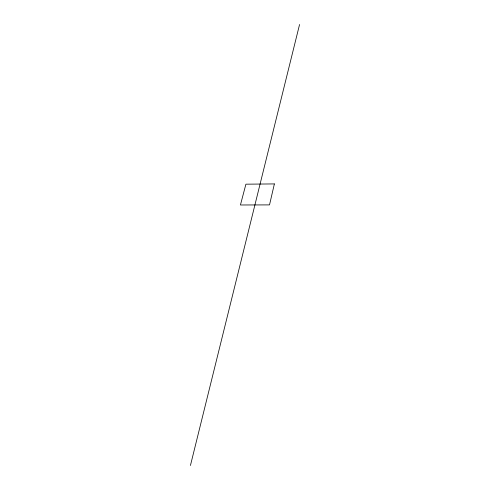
<?xml version="1.0" encoding="UTF-8"?>
<svg xmlns="http://www.w3.org/2000/svg" width="490" height="490" viewBox="0 0 490 490"><rect width="100%" height="100%" fill="white"/><g stroke="black" fill="none" stroke-linecap="round" stroke-linejoin="round"><path stroke-width="0.73" d="M190.432 465.5L299.568 24.5M274.375 183.922L269.518 204.9L240.431 204.985L245.913 184.179L274.375 183.922"/></g></svg>
